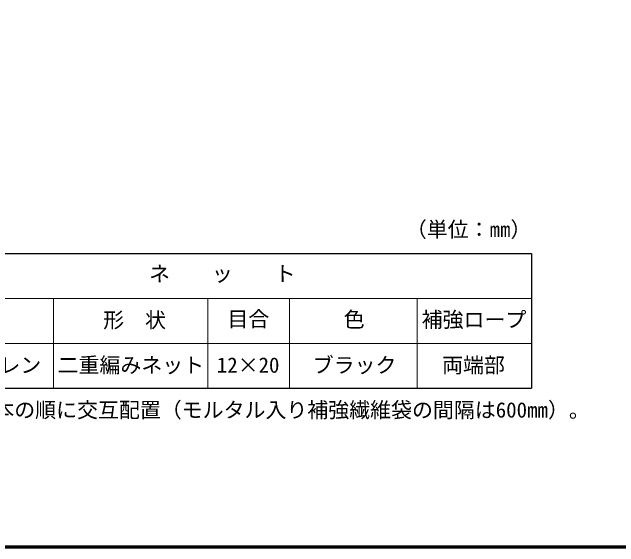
# Model space of a CAD drawing. Units: millimetres, scale not verified. Extents: x 200 to 8204, y 200 to 5825.
# Drawn here: x 2173 to 4202, y 200 to 1988 of the extents above; entities that cross this region are included whole.
import ezdxf
from ezdxf.enums import TextEntityAlignment as Align

# ---------------------------------------------------------------- set-up
doc = ezdxf.new("R2010")
doc.units = ezdxf.units.MM
doc.header["$LTSCALE"] = 20
for name, color, linetype, lineweight in [('C-MTR-FRAM', 5, 'Continuous', 25), ('C-MTR-LINE', 5, 'Continuous', 13), ('C-TTL', 2, 'Continuous', 70)]:
    doc.layers.add(name, color=color, linetype=linetype, lineweight=lineweight)
doc.layers.add('C-MTR-TXT', color=5, linetype='Continuous')
doc.styles.add('ＭＳ ゴシック', font='')
doc.styles.get('ＭＳ ゴシック').set_extended_font_data('MS Gothic')

msp = doc.modelspace()

# ---------------------------------------------------------------- linework, layer by layer
at = {"layer": 'C-MTR-FRAM'}
for p, q in [((597.53, 1180.66), (3909.44, 1180.66)), ((3909.44, 1180.66), (3909.44, 730.66)), ((597.53, 730.66), (3909.44, 730.66))]:
    msp.add_line(p, q, dxfattribs=at)
at = {"layer": 'C-MTR-LINE'}
for p, q in [((1809.13, 1030.66), (3909.44, 1030.66)), ((2311.29, 1030.66), (2311.29, 730.66)), ((2826.88, 1030.66), (2826.88, 730.66)), ((3100.64, 1030.66), (3100.64, 730.66)), ((3527.15, 1030.66), (3527.15, 730.66)), ((597.53, 880.66), (3909.44, 880.66))]:
    msp.add_line(p, q, dxfattribs=at)
at = {"layer": 'C-TTL'}
msp.add_lwpolyline([(200, 200), (8200, 200), (8200, 5740), (200, 5740)], close=True, dxfattribs=at)

# ---------------------------------------------------------------- texts
at = {"layer": 'C-MTR-TXT', "style": 'ＭＳ ゴシック'}
for s, p in [('（単位：㎜）', (3489.44, 1220.66)), ('ネ\u3000\u3000ッ\u3000\u3000ト', (2630.9, 1072.75)), ('目合', (2892.7, 921.18)), ('形\u3000状', (2477.26, 917.57)), ('色', (3281.54, 919.65)), ('補強ロープ', (3542.36, 919.11)), ('ポリエチレン', (1850.33, 766.97)), ('二重編みネット', (2324.95, 766.97)), ('12×20', (2857.3, 766.97)), ('ブラック', (3177.99, 766.97)), ('両端部', (3610.63, 766.97)), ('※袋はモルタル入り補強繊維袋1本、肥料袋1本の順に交互配置（モルタル入り補強繊維袋の間隔は600mm）。', (710.15, 616.97))]:
    msp.add_text(s, height=51.32, dxfattribs=at).set_placement(p, align=Align.BOTTOM_LEFT)

doc.saveas('drawing.dxf')
